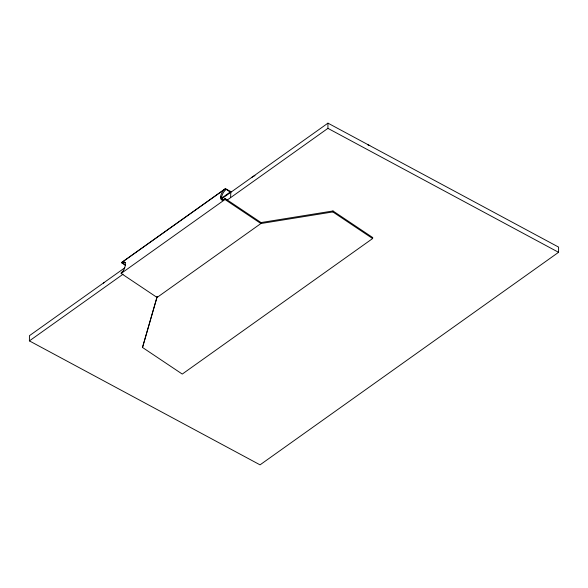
<?xml version="1.0" encoding="UTF-8"?>
<svg xmlns="http://www.w3.org/2000/svg" width="588" height="588" viewBox="0 0 588 588"><rect width="100%" height="100%" fill="white"/><g stroke="black" fill="none" stroke-linecap="round" stroke-linejoin="round"><path stroke-width="0.88" d="M221.647 198.84L327.957 123.149L558.6 247.107L558.563 252.311L260.043 464.851L29.4 340.893L29.437 335.689L124.597 267.937M230.577 197.664L230.864 191.556L225.329 188.697L121.496 262.623A6.622 3.094 -58.6 0 1 125.185 265.952A6.982 3.234 -63.4 0 1 121.157 273.427L157.069 297.462L260.903 223.536L332.859 211.937L372.623 238.544L182.265 374.071L142.502 347.464L157.202 296.492L142.502 347.464M226.843 200.324L327.92 128.353L327.957 123.149M123.605 270.612A6.328 3.006 -53.4 0 1 121.29 272.457L121.157 273.427L224.991 199.501L225.123 198.531A6.314 2.55 -59 0 1 221.617 197.392L220.61 196.782A6.622 3.094 -58.6 0 1 224.19 189.667L225.329 188.697L230.614 192.452M225.123 198.531L261.035 222.565L260.903 223.536L224.991 199.501M332.859 211.937L332.999 210.967L261.035 222.565M372.623 238.544L372.755 237.574L332.999 210.967M221.154 198.472L230.864 191.556M29.4 340.893L123.024 274.236M125.347 265.335L121.496 262.623L224.19 189.667M121.496 262.623L125.45 264.666M327.92 128.353L558.563 252.311M122.495 263.233A6.622 3.094 -58.6 0 1 125.442 262.52M221.617 197.392A6.622 3.094 -58.6 0 1 226.329 189.307M251.377 177.672A22.616 13.972 0.4 0 1 254.979 175.591M103.437 283.159A26.879 16.611 0.4 0 1 104.252 282.424M223.697 200.185A7.21 3.653 -59 0 1 220.61 196.782M367.706 144.817A8.188 5.064 0.4 0 1 369.786 145.633"/></g></svg>
